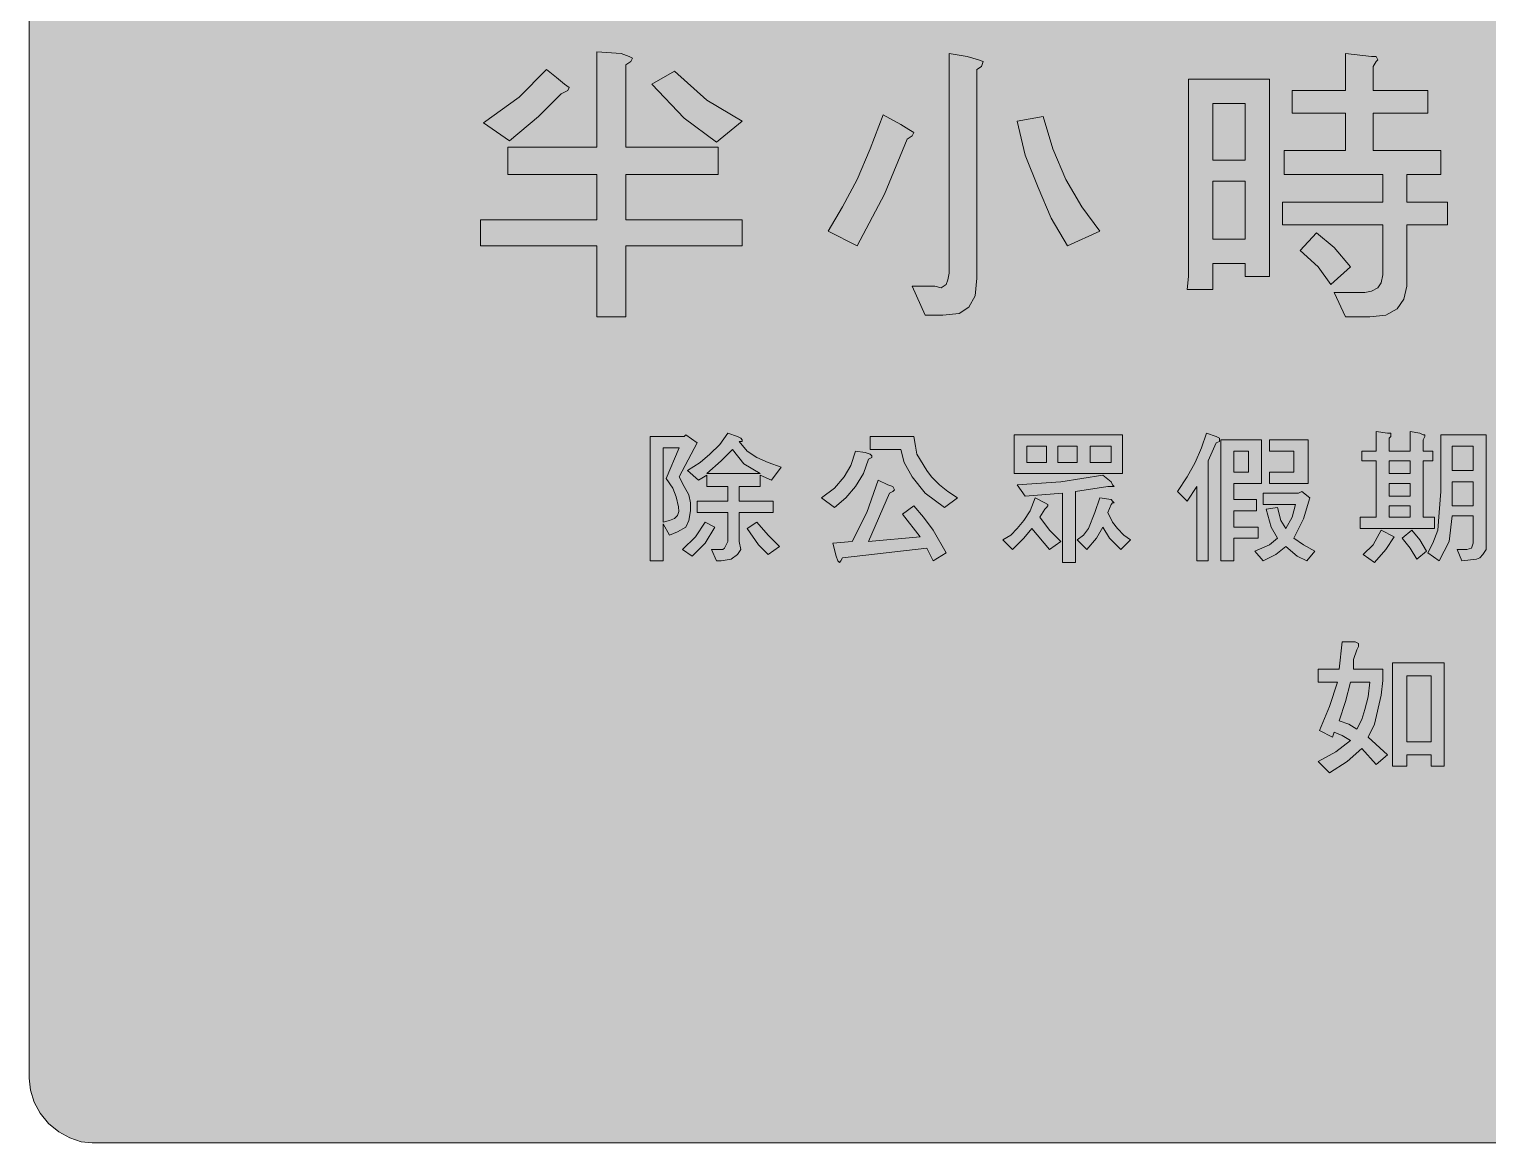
# Model space of a CAD drawing. Header units: metres. Extents: x 10 to 559, y 12 to 260.
# Drawn here: x 10.3 to 172.6, y 12.1 to 136.1 of the extents above; entities that cross this region are included whole.
import ezdxf

# ---------------------------------------------------------------- set-up
doc = ezdxf.new("R2010")
doc.units = ezdxf.units.M
doc.layers.add('FILL_BLACK_000000', color=7, linetype='Continuous', true_color=0x000000)
doc.layers.add('FILL_YELLOW_FFFF00', color=7, linetype='Continuous', true_color=0xffff00)

msp = doc.modelspace()

# ---------------------------------------------------------------- hatches: boundary and pattern name
at = {"layer": 'FILL_BLACK_000000', "true_color": 0x000000}
h = msp.add_hatch(color=7, dxfattribs=at)
h.dxf.hatch_style = 1
h.paths.add_polyline_path([(73.44, 133.56), (76.14, 133.38), (77.04, 133.02), (77.4, 132.84), (77.22, 132.48), (76.68, 132.12), (76.68, 122.94), (86.94, 122.94), (86.94, 119.88), (76.68, 119.88), (76.68, 114.84), (89.64, 114.84), (89.64, 111.96), (76.68, 111.96), (76.68, 104.04), (73.44, 104.04), (73.44, 111.96), (60.48, 111.96), (60.48, 114.84), (73.44, 114.84), (73.44, 119.88), (63.54, 119.88), (63.54, 122.94), (73.44, 122.94), (73.44, 133.56)])
h = msp.add_hatch(color=7, dxfattribs=at)
h.dxf.hatch_style = 1
h.paths.add_polyline_path([(115.92, 132.66), (116.46, 132.48), (116.28, 131.94), (115.74, 131.58), (115.74, 108.36), (115.56, 106.38), (114.84, 105.12), (113.76, 104.4), (111.96, 104.22), (109.98, 104.22), (108.54, 107.46), (111.06, 107.46), (111.78, 107.28), (112.32, 107.64), (112.5, 108.18), (112.68, 108.9), (112.68, 133.38), (114.66, 133.02), (115.92, 132.66)])
h = msp.add_hatch(color=7, dxfattribs=at)
h.dxf.hatch_style = 1
h.paths.add_polyline_path([(156.78, 126.72), (150.84, 126.72), (150.84, 129.24), (156.78, 129.24), (156.78, 133.38), (159.66, 133.02), (160.2, 133.02), (160.38, 132.66), (160.2, 132.48), (159.84, 131.94), (159.84, 129.24), (165.96, 129.24), (165.96, 126.72), (159.84, 126.72), (159.84, 122.58), (167.4, 122.58), (167.4, 119.88), (163.62, 119.88), (163.62, 116.82), (168.12, 116.82), (168.12, 114.3), (163.62, 114.3), (163.62, 107.46), (163.26, 106.02), (162.54, 104.94), (161.28, 104.22), (159.48, 104.04), (156.78, 104.04), (155.52, 106.74), (158.94, 106.74), (159.66, 106.92), (160.38, 107.28), (160.74, 107.82), (160.92, 108.72), (160.92, 114.3), (149.76, 114.3), (149.76, 116.82), (160.92, 116.82), (160.92, 119.88), (149.94, 119.88), (149.94, 122.58), (156.78, 122.58), (156.78, 126.72)])
h = msp.add_hatch(color=7, dxfattribs=at)
h.dxf.hatch_style = 1
h.paths.add_polyline_path([(69.84, 129.96), (70.38, 129.6), (70.2, 129.24), (69.48, 128.88), (66.96, 126.36), (63.72, 123.66), (60.84, 125.64), (64.8, 128.52), (67.86, 131.58), (68.94, 130.68), (69.84, 129.96)])
h = msp.add_hatch(color=7, dxfattribs=at)
h.dxf.hatch_style = 1
h.paths.add_polyline_path([(85.68, 128.16), (89.64, 125.82), (86.76, 123.48), (83.16, 126.18), (79.56, 129.96), (82.08, 131.4), (85.68, 128.16)])
h = msp.add_hatch(color=7, dxfattribs=at)
h.dxf.hatch_style = 1
h.paths.add_polyline_path([(145.62, 108.54), (145.62, 109.98), (142.02, 109.98), (142.02, 107.1), (139.14, 107.1), (139.32, 108.54), (139.32, 130.5), (148.32, 130.5), (148.32, 108.54), (145.62, 108.54)])
h.paths.add_polyline_path([(142.02, 127.8), (142.02, 121.5), (145.62, 121.5), (145.62, 127.8), (142.02, 127.8)], flags=16)
h.paths.add_polyline_path([(145.62, 119.16), (142.02, 119.16), (142.02, 112.68), (145.62, 112.68), (145.62, 119.16)], flags=16)
h = msp.add_hatch(color=7, dxfattribs=at)
h.dxf.hatch_style = 1
h.paths.add_polyline_path([(100.8, 116.28), (102.42, 119.34), (103.86, 122.76), (105.3, 126.54), (107.28, 125.46), (108.18, 124.92), (108.72, 124.56), (108.54, 124.2), (108, 123.84), (105.48, 117.72), (102.42, 111.96), (99.18, 113.58), (100.8, 116.28)])
h = msp.add_hatch(color=7, dxfattribs=at)
h.dxf.hatch_style = 1
h.paths.add_polyline_path([(124.02, 115.02), (122.58, 118.44), (121.14, 122.04), (120.24, 125.82), (123.12, 126.36), (124.2, 122.76), (125.64, 119.34), (127.44, 116.28), (129.42, 113.58), (125.82, 111.96), (124.02, 115.02)])
h = msp.add_hatch(color=7, dxfattribs=at)
h.dxf.hatch_style = 1
h.paths.add_polyline_path([(155.52, 111.78), (157.32, 109.62), (155.16, 107.64), (153.72, 109.62), (151.74, 111.42), (153.54, 113.4), (155.52, 111.78)])
h = msp.add_hatch(color=7, dxfattribs=at)
h.dxf.hatch_style = 1
h.paths.add_polyline_path([(89.64, 90.36), (89.64, 90.18), (89.28, 90.18), (90.18, 89.1), (91.26, 88.38), (92.52, 87.84), (93.96, 87.3), (92.88, 85.86), (91.62, 86.4), (91.62, 85.14), (89.28, 85.14), (89.28, 83.52), (93.06, 83.52), (93.06, 82.26), (89.28, 82.26), (89.28, 79.02), (89.46, 78.12), (89.1, 77.58), (88.38, 77.04), (87.3, 76.86), (86.76, 76.86), (86.22, 78.12), (87.48, 78.12), (87.66, 78.3), (88.02, 79.02), (88.02, 82.26), (84.6, 82.26), (84.6, 83.52), (88.02, 83.52), (88.02, 85.14), (85.68, 85.14), (85.68, 86.4), (84.78, 85.86), (83.52, 86.94), (84.96, 87.84), (86.04, 88.74), (87.12, 89.82), (88.02, 91.08), (89.1, 90.72), (89.46, 90.54), (89.64, 90.36)])
h.paths.add_polyline_path([(85.68, 86.58), (91.62, 86.58), (89.82, 87.66), (88.56, 89.28), (87.3, 88.02), (85.68, 86.58)], flags=16)
h = msp.add_hatch(color=7, dxfattribs=at)
h.dxf.hatch_style = 1
h.paths.add_polyline_path([(142.74, 90.54), (142.74, 90.18), (142.38, 90), (141.48, 88.02), (141.48, 76.86), (140.22, 76.86), (140.22, 85.14), (139.14, 83.52), (138.06, 84.6), (139.14, 86.22), (140.04, 87.84), (140.76, 89.46), (141.3, 91.08), (142.38, 90.72), (142.74, 90.54)])
h = msp.add_hatch(color=7, dxfattribs=at)
h.dxf.hatch_style = 1
h.paths.add_polyline_path([(161.82, 91.08), (161.82, 90.72), (161.64, 90.54), (161.64, 89.1), (163.98, 89.1), (163.98, 91.26), (165.06, 91.08), (165.42, 90.9), (165.6, 90.9), (165.6, 90.72), (165.42, 90.36), (165.42, 89.1), (166.5, 89.1), (166.5, 88.02), (165.42, 88.02), (165.42, 81.72), (166.68, 81.72), (166.68, 80.46), (158.4, 80.46), (158.4, 81.72), (160.2, 81.72), (160.2, 88.02), (158.58, 88.02), (158.58, 89.1), (160.2, 89.1), (160.2, 91.26), (161.46, 91.08), (161.82, 91.08)])
h.paths.add_polyline_path([(161.64, 84.06), (163.98, 84.06), (163.98, 85.5), (161.64, 85.5), (161.64, 84.06)], flags=16)
h.paths.add_polyline_path([(161.64, 82.98), (161.64, 81.72), (163.98, 81.72), (163.98, 82.98), (161.64, 82.98)], flags=16)
h.paths.add_polyline_path([(163.98, 88.02), (161.64, 88.02), (161.64, 86.58), (163.98, 86.58), (163.98, 88.02)], flags=16)
h = msp.add_hatch(color=7, dxfattribs=at)
h.dxf.hatch_style = 1
h.paths.add_polyline_path([(83.34, 90.9), (84.6, 90), (82.62, 86.22), (83.16, 85.14), (83.7, 84.24), (83.88, 83.34), (83.88, 82.44), (83.7, 81.36), (83.34, 80.64), (82.44, 80.1), (81.54, 79.74), (80.82, 81), (80.82, 76.86), (79.38, 76.86), (79.38, 90.72), (83.16, 90.72), (83.34, 90.9)])
h.paths.add_polyline_path([(82.09, 81.57), (82.42, 81.93), (82.56, 82.38), (82.55, 82.9), (82.27, 84.01), (81.9, 84.96), (81.18, 86.04), (82.62, 89.46), (80.82, 89.46), (80.82, 81.18), (81.54, 81.36), (82.09, 81.57)], flags=16)
h = msp.add_hatch(color=7, dxfattribs=at)
h.dxf.hatch_style = 1
h.paths.add_polyline_path([(108.72, 90.72), (108.9, 89.64), (109.08, 88.74), (110.16, 86.94), (110.7, 86.22), (111.6, 85.32), (112.5, 84.6), (113.58, 83.88), (112.14, 82.8), (109.98, 84.42), (108.54, 86.22), (107.64, 87.84), (107.28, 89.28), (103.86, 89.28), (103.86, 90.72), (108.72, 90.72)])
h = msp.add_hatch(color=7, dxfattribs=at)
h.dxf.hatch_style = 1
h.paths.add_polyline_path([(119.88, 90.9), (131.94, 90.9), (131.94, 86.58), (119.88, 86.58), (119.88, 90.9)])
h.paths.add_polyline_path([(121.32, 87.84), (123.48, 87.84), (123.48, 89.64), (121.32, 89.64), (121.32, 87.84)], flags=16)
h.paths.add_polyline_path([(124.74, 89.64), (124.74, 87.84), (126.9, 87.84), (126.9, 89.64), (124.74, 89.64)], flags=16)
h.paths.add_polyline_path([(130.68, 89.64), (128.34, 89.64), (128.34, 87.84), (130.68, 87.84), (130.68, 89.64)], flags=16)
h = msp.add_hatch(color=7, dxfattribs=at)
h.dxf.hatch_style = 1
h.paths.add_polyline_path([(147.42, 85.5), (144.36, 85.5), (144.36, 83.7), (146.88, 83.7), (146.88, 82.44), (144.36, 82.44), (144.36, 80.64), (147.06, 80.64), (147.06, 79.38), (144.36, 79.38), (144.36, 76.86), (142.92, 76.86), (142.92, 90.36), (147.42, 90.36), (147.42, 85.5)])
h.paths.add_polyline_path([(145.98, 89.1), (144.36, 89.1), (144.36, 86.76), (145.98, 86.76), (145.98, 89.1)], flags=16)
h = msp.add_hatch(color=7, dxfattribs=at)
h.dxf.hatch_style = 1
h.paths.add_polyline_path([(152.46, 90.36), (152.64, 90.36), (152.64, 85.5), (148.32, 85.5), (148.32, 86.76), (151.02, 86.76), (151.02, 89.1), (148.32, 89.1), (148.32, 90.36), (152.46, 90.36)])
h = msp.add_hatch(color=7, dxfattribs=at)
h.dxf.hatch_style = 1
h.paths.add_polyline_path([(172.08, 77.58), (171.72, 77.22), (171.36, 77.04), (169.74, 76.86), (169.2, 78.12), (170.28, 78.12), (170.82, 78.3), (171, 78.84), (171, 81.9), (168.66, 81.9), (168.3, 79.02), (167.22, 76.86), (165.96, 77.76), (166.5, 78.84), (167.04, 80.28), (167.22, 82.26), (167.4, 84.6), (167.4, 90.9), (172.44, 90.9), (172.44, 78.12), (172.08, 77.58)])
h.paths.add_polyline_path([(168.66, 85.68), (168.66, 82.98), (171, 82.98), (171, 85.68), (168.66, 85.68)], flags=16)
h.paths.add_polyline_path([(171, 89.64), (168.66, 89.64), (168.66, 86.94), (171, 86.94), (171, 89.64)], flags=16)
h = msp.add_hatch(color=7, dxfattribs=at)
h.dxf.hatch_style = 1
h.paths.add_polyline_path([(103.86, 88.74), (104.04, 88.56), (104.04, 88.38), (103.68, 88.2), (103.14, 86.58), (102.24, 85.14), (101.16, 83.88), (99.9, 82.8), (98.46, 83.88), (99.9, 84.96), (100.98, 86.22), (101.7, 87.48), (102.24, 89.1), (103.32, 88.92), (103.86, 88.74)])
h = msp.add_hatch(color=7, dxfattribs=at)
h.dxf.hatch_style = 1
h.paths.add_polyline_path([(125.1, 85.68), (129.78, 86.4), (130.68, 85.68), (130.86, 85.32), (131.04, 85.14), (130.32, 85.14), (126.72, 84.6), (126.72, 76.68), (125.28, 76.68), (125.28, 84.42), (121.14, 84.06), (120.24, 85.32), (125.1, 85.68)])
h = msp.add_hatch(color=7, dxfattribs=at)
h.dxf.hatch_style = 1
h.paths.add_polyline_path([(106.38, 85.14), (106.56, 84.78), (106.38, 84.6), (106.02, 84.42), (103.68, 79.02), (109.44, 79.56), (107.46, 82.08), (108.72, 82.98), (109.8, 81.72), (110.88, 80.28), (112.32, 77.76), (110.88, 76.86), (110.16, 78.3), (100.8, 77.22), (100.62, 76.86), (100.44, 76.68), (100.26, 76.86), (100.08, 77.4), (99.72, 78.84), (101.88, 79.02), (103.5, 82.26), (104.76, 85.86), (105.84, 85.32), (106.38, 85.14)])
h = msp.add_hatch(color=7, dxfattribs=at)
h.dxf.hatch_style = 1
h.paths.add_polyline_path([(151.56, 84.42), (151.92, 84.6), (152.82, 83.88), (152.1, 81.54), (151.02, 79.38), (152.1, 78.66), (153.36, 77.94), (152.46, 76.86), (151.38, 77.4), (150.12, 78.48), (149.04, 77.58), (147.6, 76.86), (146.7, 77.94), (148.32, 78.66), (149.22, 79.38), (148.5, 80.64), (147.96, 82.62), (149.22, 82.8), (149.58, 81.36), (150.12, 80.46), (150.84, 81.72), (151.2, 83.16), (147.6, 83.16), (147.6, 84.42), (151.56, 84.42)])
h = msp.add_hatch(color=7, dxfattribs=at)
h.dxf.hatch_style = 1
h.paths.add_polyline_path([(123.3, 83.34), (123.66, 83.16), (123.66, 82.98), (123.48, 82.8), (123.3, 82.62), (122.76, 81.72), (123.84, 80.28), (125.1, 79.02), (123.84, 78.12), (121.86, 80.46), (120.96, 79.38), (119.7, 78.12), (118.62, 79.2), (119.52, 79.74), (120.24, 80.46), (120.96, 81.36), (121.68, 82.44), (122.22, 83.88), (123.3, 83.34)])
h = msp.add_hatch(color=7, dxfattribs=at)
h.dxf.hatch_style = 1
h.paths.add_polyline_path([(130.68, 83.7), (130.86, 83.52), (131.04, 83.34), (130.86, 83.34), (130.68, 83.16), (130.32, 82.26), (130.86, 81.18), (131.4, 80.46), (132.12, 79.74), (132.84, 79.2), (131.76, 78.12), (130.5, 79.38), (129.78, 80.64), (129.06, 79.38), (127.98, 78.12), (126.9, 79.2), (127.62, 79.74), (128.16, 80.46), (128.88, 82.26), (129.42, 83.88), (130.68, 83.7)])
h = msp.add_hatch(color=7, dxfattribs=at)
h.dxf.hatch_style = 1
h.paths.add_polyline_path([(85.5, 78.84), (84.06, 77.4), (82.98, 78.12), (84.42, 79.56), (85.5, 81.18), (86.58, 80.64), (85.5, 78.84)])
h = msp.add_hatch(color=7, dxfattribs=at)
h.dxf.hatch_style = 1
h.paths.add_polyline_path([(92.52, 79.74), (93.78, 78.48), (92.52, 77.58), (91.44, 78.66), (90.18, 80.46), (91.26, 81.18), (92.52, 79.74)])
h = msp.add_hatch(color=7, dxfattribs=at)
h.dxf.hatch_style = 1
h.paths.add_polyline_path([(159.84, 78.66), (160.74, 80.28), (162.18, 79.56), (161.28, 78.12), (160.02, 76.68), (158.76, 77.58), (159.84, 78.66)])
h = msp.add_hatch(color=7, dxfattribs=at)
h.dxf.hatch_style = 1
h.paths.add_polyline_path([(165.06, 79.2), (165.78, 77.94), (164.7, 77.04), (163.98, 78.3), (163.08, 79.38), (164.16, 80.28), (165.06, 79.2)])
h = msp.add_hatch(color=7, dxfattribs=at)
h.dxf.hatch_style = 1
h.paths.add_polyline_path([(156.06, 64.8), (156.42, 67.86), (157.86, 67.86), (158.22, 67.68), (158.22, 67.32), (158.04, 66.96), (157.68, 65.88), (157.68, 64.8), (160.92, 64.8), (160.92, 63.54), (160.74, 61.92), (160.02, 58.68), (159.3, 57.24), (161.46, 55.26), (160.2, 54.18), (158.58, 55.98), (156.96, 54.54), (154.98, 53.28), (153.72, 54.54), (155.7, 55.62), (157.32, 56.88), (156.42, 57.42), (155.52, 57.78), (155.34, 57.24), (153.9, 57.96), (154.98, 60.66), (155.88, 63.36), (153.72, 63.36), (153.72, 64.8), (156.06, 64.8)])
h.paths.add_polyline_path([(156.06, 59.04), (157.14, 58.68), (158.04, 58.14), (158.58, 59.22), (158.94, 60.3), (159.3, 61.74), (159.48, 63.36), (157.32, 63.36), (156.78, 61.2), (156.06, 59.04)], flags=16)
h = msp.add_hatch(color=7, dxfattribs=at)
h.dxf.hatch_style = 1
h.paths.add_polyline_path([(167.76, 65.52), (167.76, 54), (166.32, 54), (166.32, 55.26), (163.62, 55.26), (163.62, 54), (162, 54), (162, 65.52), (167.76, 65.52)])
h.paths.add_polyline_path([(166.32, 64.08), (163.62, 64.08), (163.62, 56.7), (166.32, 56.7), (166.32, 64.08)], flags=16)
at = {"layer": 'FILL_YELLOW_FFFF00', "true_color": 0xffff00}
h = msp.add_hatch(color=7, dxfattribs=at)
h.dxf.hatch_style = 1
h.paths.add_polyline_path([(553.76, 259.97), (555.08, 259.58), (556.32, 258.96), (557.46, 258.12), (558.3, 256.98), (558.92, 255.73), (559.31, 254.42), (559.44, 253.08), (559.44, 19.26), (559.31, 17.91), (558.9, 16.56), (558.25, 15.32), (557.46, 14.22), (556.29, 13.27), (555.01, 12.6), (553.69, 12.19), (552.42, 12.06), (17.28, 12.06), (16.04, 12.19), (14.78, 12.6), (13.56, 13.27), (12.42, 14.22), (11.48, 15.36), (10.8, 16.6), (10.4, 17.92), (10.26, 19.26), (10.26, 253.08), (10.4, 254.41), (10.8, 255.6), (11.48, 256.93), (12.42, 258.12), (13.52, 259.06), (14.76, 259.74), (16.09, 260.05), (17.28, 260.1), (552.42, 260.1), (553.76, 259.97)])

# ---------------------------------------------------------------- linework, layer by layer
at = {"layer": 'FILL_BLACK_000000', "lineweight": 0, "true_color": 0x000000}
for points in [[(73.44, 133.56), (76.14, 133.38), (77.04, 133.02), (77.4, 132.84), (77.22, 132.48), (76.68, 132.12), (76.68, 122.94), (86.94, 122.94), (86.94, 119.88), (76.68, 119.88), (76.68, 114.84), (89.64, 114.84), (89.64, 111.96), (76.68, 111.96), (76.68, 104.04), (73.44, 104.04), (73.44, 111.96), (60.48, 111.96), (60.48, 114.84), (73.44, 114.84), (73.44, 119.88), (63.54, 119.88), (63.54, 122.94), (73.44, 122.94)], [(115.92, 132.66), (116.46, 132.48), (116.28, 131.94), (115.74, 131.58), (115.74, 108.36), (115.56, 106.38), (114.84, 105.12), (113.76, 104.4), (111.96, 104.22), (109.98, 104.22), (108.54, 107.46), (111.06, 107.46), (111.78, 107.28), (112.32, 107.64), (112.5, 108.18), (112.68, 108.9), (112.68, 133.38), (114.66, 133.02)], [(156.78, 126.72), (150.84, 126.72), (150.84, 129.24), (156.78, 129.24), (156.78, 133.38), (159.66, 133.02), (160.2, 133.02), (160.38, 132.66), (160.2, 132.48), (159.84, 131.94), (159.84, 129.24), (165.96, 129.24), (165.96, 126.72), (159.84, 126.72), (159.84, 122.58), (167.4, 122.58), (167.4, 119.88), (163.62, 119.88), (163.62, 116.82), (168.12, 116.82), (168.12, 114.3), (163.62, 114.3), (163.62, 107.46), (163.26, 106.02), (162.54, 104.94), (161.28, 104.22), (159.48, 104.04), (156.78, 104.04), (155.52, 106.74), (158.94, 106.74), (159.66, 106.92), (160.38, 107.28), (160.74, 107.82), (160.92, 108.72), (160.92, 114.3), (149.76, 114.3), (149.76, 116.82), (160.92, 116.82), (160.92, 119.88), (149.94, 119.88), (149.94, 122.58), (156.78, 122.58)], [(69.84, 129.96), (70.38, 129.6), (70.2, 129.24), (69.48, 128.88), (66.96, 126.36), (63.72, 123.66), (60.84, 125.64), (64.8, 128.52), (67.86, 131.58), (68.94, 130.68)], [(85.68, 128.16), (89.64, 125.82), (86.76, 123.48), (83.16, 126.18), (79.56, 129.96), (82.08, 131.4)], [(145.62, 108.54), (145.62, 109.98), (142.02, 109.98), (142.02, 107.1), (139.14, 107.1), (139.32, 108.54), (139.32, 130.5), (148.32, 130.5), (148.32, 108.54)], [(142.02, 127.8), (142.02, 121.5), (145.62, 121.5), (145.62, 127.8)], [(100.8, 116.28), (102.42, 119.34), (103.86, 122.76), (105.3, 126.54), (107.28, 125.46), (108.18, 124.92), (108.72, 124.56), (108.54, 124.2), (108, 123.84), (105.48, 117.72), (102.42, 111.96), (99.18, 113.58)], [(124.02, 115.02), (122.58, 118.44), (121.14, 122.04), (120.24, 125.82), (123.12, 126.36), (124.2, 122.76), (125.64, 119.34), (127.44, 116.28), (129.42, 113.58), (125.82, 111.96)], [(145.62, 119.16), (142.02, 119.16), (142.02, 112.68), (145.62, 112.68)], [(155.52, 111.78), (157.32, 109.62), (155.16, 107.64), (153.72, 109.62), (151.74, 111.42), (153.54, 113.4)], [(89.64, 90.36), (89.64, 90.18), (89.28, 90.18), (90.18, 89.1), (91.26, 88.38), (92.52, 87.84), (93.96, 87.3), (92.88, 85.86), (91.62, 86.4), (91.62, 85.14), (89.28, 85.14), (89.28, 83.52), (93.06, 83.52), (93.06, 82.26), (89.28, 82.26), (89.28, 79.02), (89.46, 78.12), (89.1, 77.58), (88.38, 77.04), (87.3, 76.86), (86.76, 76.86), (86.22, 78.12), (87.48, 78.12), (87.66, 78.3), (88.02, 79.02), (88.02, 82.26), (84.6, 82.26), (84.6, 83.52), (88.02, 83.52), (88.02, 85.14), (85.68, 85.14), (85.68, 86.4), (84.78, 85.86), (83.52, 86.94), (84.96, 87.84), (86.04, 88.74), (87.12, 89.82), (88.02, 91.08), (89.1, 90.72), (89.46, 90.54)], [(142.74, 90.54), (142.74, 90.18), (142.38, 90), (141.48, 88.02), (141.48, 76.86), (140.22, 76.86), (140.22, 85.14), (139.14, 83.52), (138.06, 84.6), (139.14, 86.22), (140.04, 87.84), (140.76, 89.46), (141.3, 91.08), (142.38, 90.72)], [(161.82, 91.08), (161.82, 90.72), (161.64, 90.54), (161.64, 89.1), (163.98, 89.1), (163.98, 91.26), (165.06, 91.08), (165.42, 90.9), (165.6, 90.9), (165.6, 90.72), (165.42, 90.36), (165.42, 89.1), (166.5, 89.1), (166.5, 88.02), (165.42, 88.02), (165.42, 81.72), (166.68, 81.72), (166.68, 80.46), (158.4, 80.46), (158.4, 81.72), (160.2, 81.72), (160.2, 88.02), (158.58, 88.02), (158.58, 89.1), (160.2, 89.1), (160.2, 91.26), (161.46, 91.08)], [(83.34, 90.9), (84.6, 90), (82.62, 86.22), (83.16, 85.14), (83.7, 84.24), (83.88, 83.34), (83.88, 82.44), (83.7, 81.36), (83.34, 80.64), (82.44, 80.1), (81.54, 79.74), (80.82, 81), (80.82, 76.86), (79.38, 76.86), (79.38, 90.72), (83.16, 90.72)], [(82.09, 81.57), (82.42, 81.93), (82.56, 82.38), (82.55, 82.9), (82.27, 84.01), (81.9, 84.96), (81.18, 86.04), (82.62, 89.46), (80.82, 89.46), (80.82, 81.18), (81.54, 81.36)], [(108.72, 90.72), (108.9, 89.64), (109.08, 88.74), (110.16, 86.94), (110.7, 86.22), (111.6, 85.32), (112.5, 84.6), (113.58, 83.88), (112.14, 82.8), (109.98, 84.42), (108.54, 86.22), (107.64, 87.84), (107.28, 89.28), (103.86, 89.28), (103.86, 90.72)], [(119.88, 90.9), (131.94, 90.9), (131.94, 86.58), (119.88, 86.58)], [(121.32, 87.84), (123.48, 87.84), (123.48, 89.64), (121.32, 89.64)], [(124.74, 89.64), (124.74, 87.84), (126.9, 87.84), (126.9, 89.64)], [(130.68, 89.64), (128.34, 89.64), (128.34, 87.84), (130.68, 87.84)], [(147.42, 85.5), (144.36, 85.5), (144.36, 83.7), (146.88, 83.7), (146.88, 82.44), (144.36, 82.44), (144.36, 80.64), (147.06, 80.64), (147.06, 79.38), (144.36, 79.38), (144.36, 76.86), (142.92, 76.86), (142.92, 90.36), (147.42, 90.36)], [(152.46, 90.36), (152.64, 90.36), (152.64, 85.5), (148.32, 85.5), (148.32, 86.76), (151.02, 86.76), (151.02, 89.1), (148.32, 89.1), (148.32, 90.36)], [(172.08, 77.58), (171.72, 77.22), (171.36, 77.04), (169.74, 76.86), (169.2, 78.12), (170.28, 78.12), (170.82, 78.3), (171, 78.84), (171, 81.9), (168.66, 81.9), (168.3, 79.02), (167.22, 76.86), (165.96, 77.76), (166.5, 78.84), (167.04, 80.28), (167.22, 82.26), (167.4, 84.6), (167.4, 90.9), (172.44, 90.9), (172.44, 78.12)], [(171, 89.64), (168.66, 89.64), (168.66, 86.94), (171, 86.94)], [(85.68, 86.58), (91.62, 86.58), (89.82, 87.66), (88.56, 89.28), (87.3, 88.02)], [(103.86, 88.74), (104.04, 88.56), (104.04, 88.38), (103.68, 88.2), (103.14, 86.58), (102.24, 85.14), (101.16, 83.88), (99.9, 82.8), (98.46, 83.88), (99.9, 84.96), (100.98, 86.22), (101.7, 87.48), (102.24, 89.1), (103.32, 88.92)], [(145.98, 89.1), (144.36, 89.1), (144.36, 86.76), (145.98, 86.76)], [(163.98, 88.02), (161.64, 88.02), (161.64, 86.58), (163.98, 86.58)], [(125.1, 85.68), (129.78, 86.4), (130.68, 85.68), (130.86, 85.32), (131.04, 85.14), (130.32, 85.14), (126.72, 84.6), (126.72, 76.68), (125.28, 76.68), (125.28, 84.42), (121.14, 84.06), (120.24, 85.32)], [(106.38, 85.14), (106.56, 84.78), (106.38, 84.6), (106.02, 84.42), (103.68, 79.02), (109.44, 79.56), (107.46, 82.08), (108.72, 82.98), (109.8, 81.72), (110.88, 80.28), (112.32, 77.76), (110.88, 76.86), (110.16, 78.3), (100.8, 77.22), (100.62, 76.86), (100.44, 76.68), (100.26, 76.86), (100.08, 77.4), (99.72, 78.84), (101.88, 79.02), (103.5, 82.26), (104.76, 85.86), (105.84, 85.32)], [(151.56, 84.42), (151.92, 84.6), (152.82, 83.88), (152.1, 81.54), (151.02, 79.38), (152.1, 78.66), (153.36, 77.94), (152.46, 76.86), (151.38, 77.4), (150.12, 78.48), (149.04, 77.58), (147.6, 76.86), (146.7, 77.94), (148.32, 78.66), (149.22, 79.38), (148.5, 80.64), (147.96, 82.62), (149.22, 82.8), (149.58, 81.36), (150.12, 80.46), (150.84, 81.72), (151.2, 83.16), (147.6, 83.16), (147.6, 84.42)], [(161.64, 84.06), (163.98, 84.06), (163.98, 85.5), (161.64, 85.5)], [(168.66, 85.68), (168.66, 82.98), (171, 82.98), (171, 85.68)], [(123.3, 83.34), (123.66, 83.16), (123.66, 82.98), (123.48, 82.8), (123.3, 82.62), (122.76, 81.72), (123.84, 80.28), (125.1, 79.02), (123.84, 78.12), (121.86, 80.46), (120.96, 79.38), (119.7, 78.12), (118.62, 79.2), (119.52, 79.74), (120.24, 80.46), (120.96, 81.36), (121.68, 82.44), (122.22, 83.88)], [(130.68, 83.7), (130.86, 83.52), (131.04, 83.34), (130.86, 83.34), (130.68, 83.16), (130.32, 82.26), (130.86, 81.18), (131.4, 80.46), (132.12, 79.74), (132.84, 79.2), (131.76, 78.12), (130.5, 79.38), (129.78, 80.64), (129.06, 79.38), (127.98, 78.12), (126.9, 79.2), (127.62, 79.74), (128.16, 80.46), (128.88, 82.26), (129.42, 83.88)], [(161.64, 82.98), (161.64, 81.72), (163.98, 81.72), (163.98, 82.98)], [(85.5, 78.84), (84.06, 77.4), (82.98, 78.12), (84.42, 79.56), (85.5, 81.18), (86.58, 80.64)], [(92.52, 79.74), (93.78, 78.48), (92.52, 77.58), (91.44, 78.66), (90.18, 80.46), (91.26, 81.18)], [(159.84, 78.66), (160.74, 80.28), (162.18, 79.56), (161.28, 78.12), (160.02, 76.68), (158.76, 77.58)], [(165.06, 79.2), (165.78, 77.94), (164.7, 77.04), (163.98, 78.3), (163.08, 79.38), (164.16, 80.28)], [(156.06, 64.8), (156.42, 67.86), (157.86, 67.86), (158.22, 67.68), (158.22, 67.32), (158.04, 66.96), (157.68, 65.88), (157.68, 64.8), (160.92, 64.8), (160.92, 63.54), (160.74, 61.92), (160.02, 58.68), (159.3, 57.24), (161.46, 55.26), (160.2, 54.18), (158.58, 55.98), (156.96, 54.54), (154.98, 53.28), (153.72, 54.54), (155.7, 55.62), (157.32, 56.88), (156.42, 57.42), (155.52, 57.78), (155.34, 57.24), (153.9, 57.96), (154.98, 60.66), (155.88, 63.36), (153.72, 63.36), (153.72, 64.8)], [(167.76, 65.52), (167.76, 54), (166.32, 54), (166.32, 55.26), (163.62, 55.26), (163.62, 54), (162, 54), (162, 65.52)], [(156.06, 59.04), (157.14, 58.68), (158.04, 58.14), (158.58, 59.22), (158.94, 60.3), (159.3, 61.74), (159.48, 63.36), (157.32, 63.36), (156.78, 61.2)], [(166.32, 64.08), (163.62, 64.08), (163.62, 56.7), (166.32, 56.7)]]:
    msp.add_lwpolyline(points, close=True, dxfattribs=at)
at = {"layer": 'FILL_YELLOW_FFFF00', "lineweight": 0, "true_color": 0xffff00}
msp.add_lwpolyline([(552.42, 12.06), (17.28, 12.06), (16.04, 12.19), (14.78, 12.6), (13.56, 13.27), (12.42, 14.22), (11.48, 15.36), (10.8, 16.6), (10.4, 17.92), (10.26, 19.26), (10.26, 253.08), (10.4, 254.41), (10.8, 255.6), (11.48, 256.93), (12.42, 258.12), (13.52, 259.06), (14.76, 259.74), (16.09, 260.05), (17.28, 260.1), (552.42, 260.1)], dxfattribs=at)

doc.saveas('drawing.dxf')
